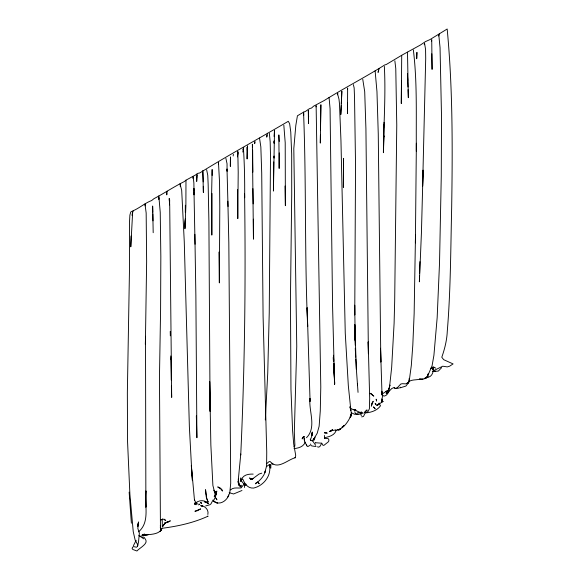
<?xml version="1.0" encoding="UTF-8"?>
<svg xmlns="http://www.w3.org/2000/svg" width="580" height="580" viewBox="0 0 580 580"><rect width="100%" height="100%" fill="white"/><g stroke="black" fill="none" stroke-linecap="round" stroke-linejoin="round"><path stroke-width="0.87" d="M432.622 371.142L442.75 366.212L447.296 366.901L449.587 366.197L453.089 363.921L443.693 359.687L441.793 357.229C444.722 348.928 446.89 340.221 447.282 331.26C450.682 290.297 450.667 249.146 451.661 208.075C452.588 148.371 452.813 88.501 447.173 29L429.918 39.614L425.437 41.608L420.427 45.008L402.114 55.035L386.208 64.539L384.808 64.909C365.081 77.321 343.933 88.182 324.191 100.536L313.606 106.154L311.525 108.04C308.357 108.337 306.762 111.44 303.673 112.1L303.673 115.326L303.587 113.368C306.37 184.338 304.514 255.49 307.668 326.482L307.139 307.719L310.075 401.447L309.945 398.431C308.596 411.032 316.926 427.474 306.472 437.733M212.128 175.465L212.135 169.505L211.635 192.879L211.831 235.088L211.99 193.444M185.31 212.454L185.346 205.248M169.577 204.015L169.614 199.81L169.606 204.899L169.229 198.483L169.715 205.697L171.68 397.394L171.397 386.149M273.738 161.936L273.419 191.059L274.514 130.355L274.05 136.409M315.708 443.084L315.368 442.707L321.733 443.214L323.024 445.367L323.995 445.28L328.178 441.96L328.838 440.938L328.817 439.575L328.106 438.56L324.438 438.378L324.459 435.471M383.532 144.094L383.46 152.692L383.873 135.771L383.395 152.468C383.663 123.808 385.874 95.019 384.344 66.403M415.498 234.929L414.142 313.7L412.815 345.093L411.314 365.494L409.313 380.233L408.516 382.713L405.935 386.048L400.062 387.868M320.392 135.14L320.305 143.079L320.899 104.719L320.45 129.847M383.866 136.786L384.018 122.351M227.07 171.404L227.041 163.741L225.881 158.347M252.865 172.122L252.641 150.097M279.263 152.91L279.154 168.425L278.857 134.901L279.255 141.462M415.389 242.853L416.375 143.238L416.375 151.424C415.911 117.668 417.47 83.389 413.359 49.938M247.276 147.255L247.087 158.84L247.276 147.255L247.276 150.314M185.237 220.56L185.129 226.86L185.361 218.834L184.933 228.752L185.883 206.088L185.977 180.17L195.714 174.87L197.345 173.485L199.774 172.941C228.593 154.94 258.883 138.663 288.267 121.3L289.637 123.707L290.761 131.943L291.689 154.084L291.718 194.46L290.45 298.867L290.964 389.361L292.567 430.295L293.712 444.062L295.684 455.199L295.459 457.685C288.398 459.295 278.937 468.995 271.955 463.217L272.933 464.196L270.012 461.47L269.019 461.665L266.648 463.666M419.572 276.022L419.376 281.829L421.421 233.008L423.088 170.215M419.63 273.325L419.891 261.645M131.051 236.031L130.79 246.841L132.639 212.396L132.479 212.824L133.306 210.692C139.729 207.887 145.21 202.884 151.699 200.513L153.939 198.686C164.133 193.307 174.08 186.651 184.36 181.533L185.977 180.17M341.286 105.437L340.808 114.535L341.859 91.219L341.337 103.74M423.081 170.244L422.632 186.18L425.705 58.566L425.568 49.372L424.647 43.826M218.508 162.697L218.457 164.14L218.573 162.342M324.438 438.378L324.459 437.777C329.041 436.646 334.334 435.638 336.197 430.483M274.036 143.427L274.13 140.918L274.057 142.724M433.376 369.641L433.441 368.133L433.129 369.946L433.731 367.597L432.941 369.562L433.514 368.728M180.242 186.506L180.322 184.86M240.736 454.901C244.789 368.01 245.811 280.966 244.579 193.995L244.651 197.758C244.818 181.214 244.492 164.546 243.426 148.11L242.802 152.025M244.499 487.49L244.6 485.822M347.529 89.537L347.63 88.044L347.507 113.477L347.514 102.892M240.794 453.995L238.315 479.559L238.438 485.003L238.387 478.819L239.047 485.213L238.01 481.545L240.454 486.663L239.228 485.373L240.033 485.793M158.898 196.845L160.239 212.381L160.834 256.563L160.595 309.553L159.464 377.312L160.457 529.975L160.37 525.378L160.849 529.054L160.29 527.416M265.321 419.935L267.735 373.295L269.236 312.758L270.505 155.571L270.171 141.788L269.367 133.284M167.062 191.19L166.772 194.873L166.735 192.785M351.277 413.982C349.979 419.485 343.28 429.548 337.357 429.729M388.049 390.76L387.94 392.152L388.049 390.848M351.379 412.793L351.139 415.751L351.379 412.793L349.979 406.855M266.938 135.14L266.764 137.141L267.438 133.277M240.519 481.335L240.838 477.797M237.495 156.39L237.858 152.438L237.51 156.904L237.822 151.438L238.206 172.216L237.793 218.588L237.517 189.638M240.932 486.91L241.099 485.163L240.272 486.787M361.296 415.802L360.738 412.967M162.356 527.053L162.219 519.426L162.987 518.984L160.943 519.883L161.784 519.702M375.985 404.108L375.093 403.608L376.522 405.26L377.283 405.565L377.413 404.666M431.563 41.035L431.73 39.701L432.071 69.39L431.825 53.781M233.167 155.969L233.377 154.273M215.194 494.407L215.129 492.05L214.469 491.536L215.376 493.058L214.404 491.405L214.875 493.065L212.896 485.503L210.859 445.02L209.677 381.553L210.09 411.445L208.901 221.364L208.155 184.266L207.756 175.232L206.632 169.751M216.42 492.826L216.587 491.717L216.594 494.174M132.001 215.426L132.305 213.483M337.524 94.707L337.77 93.249L337.335 94.765M428.033 374.782L428.192 373.825L427.772 375.724L432.071 365.777L433.912 355.359L437.168 317.63L439.524 263.001L441.271 175.979L441.503 115.775L440.046 47.633L438.806 35.003M311.902 433.862L312.257 431.984L311.996 435.435L310.394 439.988L310.728 440.278L310.43 439.727M247.261 147.878L247.624 145.783M377.283 405.565L379.153 403.027M315.962 106.916L316.194 105.647M424.263 44.725L424.524 43.282M350.929 416.085L351.393 414.526L350.458 417.23L350.864 414.693M381.698 394.538L383.96 396.147L385.91 395.48L387.701 393.704L388.962 390.76L387.73 392.667L391.768 388.535L393.653 387.686L395.748 388.419L397.097 387.984L400.773 384.047C403.151 382.916 406.225 385.069 408.248 382.648L406.522 383.474L407.66 383.278L409.023 381.553L409.161 378.515M381.749 401.44L382.032 400.07L381.625 401.947M142.412 537.065L143.557 537.095L144.543 537.856L145.957 540.299C147.596 544.163 138.997 548.412 136.938 551L132.936 549.521L132.124 548.644L132.443 547.404L133.516 546.57L136.445 547.237L137.482 546.425L137.793 544.983L135.111 539.893L133.24 531.672L129.891 494.262L127.542 441.271L127.353 392.783L129.441 271.715L129.507 221.973L129.898 215.122L130.739 211.99L133.306 210.692M360.68 413.475L360.905 412.452M133.415 545.693L136.148 540.306M137.482 546.425L138.504 542.111L139.367 533.063L137.837 528.423L138.468 521.935L137.801 526.401L138.192 523.878L137.692 525.204M378.58 70.216L378.066 72.398L379.204 68.447M253.17 474.099C248.53 473.94 242.846 474.73 241.374 480.059L241.657 481.291L243.825 483.923M192.777 178.278L193.191 176.835L193.887 183.149L194.061 194.88L194.017 192.495M145.051 205.878L145.464 204.486M311.692 434.942L312.091 433.601L311.75 435.326L311.96 433.536L311.996 435.435M438.712 36.011L439.466 33.48M433.079 371.461C432.644 374.412 430.157 377.877 426.815 377.101M350.603 416.099L350.973 414.917M409.023 381.075L408.516 382.713L408.878 381.553M381.625 400.961L382.459 396.705L381.778 391.174L381.995 393.82L380.538 348.239L380.828 362.072L378.262 133.958L376.964 91.633L375.122 70.832M243.317 148.813L243.093 149.495L243.796 147.574M161.972 528.634C158.905 535.086 149.473 534.144 143.477 535.224L142.26 534.441M161.167 530.163L161.544 529.018L160.95 530.57L161.167 530.163L159.826 531.57L160.718 530.635M213.404 500.975L215.035 501.954L213.404 500.975L215.63 496.654L215.571 496.139L214.506 495.936L216.086 495.262M313.628 438.603L312.721 440.814L317.195 433.274L319.13 426.249L320.276 411.002L320.784 387.048L316.136 106.01M137.743 525.161L138.337 523.762L137.75 525.016M315.027 437.102L314.338 440.002M387.868 391.116L386.708 393.668L389.528 387.164L391.659 367.474L394.103 323.277L394.683 301.027L396.763 125.055L395.77 68.447L394.857 60.813M350.023 417.136L351.125 415.026M214.752 501.932C220.342 505.31 226.903 500.511 228.825 495.052M227.759 497.002L229.767 492.913L230.71 483.292L228.825 242.701L227.86 201.195M321.733 443.214L319.906 446.47L318.782 447.137L317.434 446.854M441.619 367.669L438.321 371.084L432.687 371.483M305.254 442.076C303.514 446.796 298.562 448.159 294.031 448.608M432.941 369.562L433.543 368.662M270.461 465.457L270.867 464.421L270.802 468.227L269.613 466.349L269.316 464.638L266.314 466.683M387.128 392.508L387.512 391.942L386.164 393.653L388.136 391.022M256.309 482.632L255.454 483.85C259.992 480.501 264.233 476.187 265.604 470.525L264.857 472.366L266.597 465.936L266.742 452.052L263.088 316.361L261.718 172.963L260.84 146.899L259.514 138.033M213.048 499.953L211.026 503.81L209.88 504.745L205.704 505.927M246.152 484.184L244.658 485.474L244.738 483.292L241.041 487.932C237.481 488.36 233.305 486.983 230.528 489.962M409.023 381.553L407.66 383.278L406.377 383.489M309.655 445.251L308.734 446.194L307.335 446.491L306.32 444.345L306.617 445.752M199.172 504.52L199.621 504.085L198.585 504.926M138.511 531.824C150.546 521.978 144.13 504.005 145.935 490.912L145.885 507.21L145.507 336.298L145.377 344.389L146.638 261.631L146.167 213.005L144.978 203.986M364.153 412.568L366.299 410.589M378.059 404.956L379.081 404.035M366.741 412.598L368.184 411.336L369.395 408.755L369.677 398.322L368.191 341.867L368.394 353.749L365.922 128.825L364.704 91.662L362.754 79.272M342.127 427.177L343.983 425.633L342.033 427.279M399.932 387.505L400.388 387.172M144.405 533.948L141.375 536.109L140.316 536.225M169.143 521.63L170.36 520.797L164.85 523.211L162.951 526.169L165.22 522.682L164.85 523.211L169.287 521.398L166.243 522.428L167.895 522.123M332.442 429.903L329.918 431.607L332.507 429.867M303.673 112.1L297.424 115.79L295.807 125.476L293.806 148.661L296.75 346.419L294.321 432.223L294.879 444.983L294.749 446.281L294.002 446.774M241.976 490.491L233.573 493.979L229.194 492.696M253.38 478.457L251.191 479.319L249.69 478.029L251.191 479.319L252.046 479.232L253.025 478.58L251.191 479.319L250.517 478.834L252.046 479.232L259.057 474.041L261.747 473.171M195.634 502.896C199.527 499.866 204.972 499.728 208.394 503.745L205.161 501.7L207.952 502.875L204.305 501.874M338.72 429.787L339.648 429.722L337.647 429.476L338.72 429.787L339.981 429.07L337.879 430.063L335.414 430.048M332.383 429.86L329.302 431.578L331.224 430.664L330.854 430.824L335.262 430.019M355.149 410.473L354.598 410.771L355.83 410.328M241.599 479.196L242.882 479.305C244.774 483.872 247.856 488.498 253.547 488.077C263.755 485.757 271.998 475.259 269.316 464.638M385.403 391.587L387.15 391.529L385.403 391.587L386.969 390.935L381.749 394.291M195.453 502.911L196.859 502.323M422.979 379.233C412.887 378.936 427.474 379.893 427.032 377.123L424.364 378.53L428.286 376.797M381.401 402.041L383.199 401.418L380.016 403.419L379.552 404.202L380.524 405.768C377.268 410.517 371.055 412.568 365.494 412.88M420.123 379.095C416.621 380.154 413.025 379.443 409.632 381.082M356.287 413.932L354.641 414.316L351.255 412.706M214.426 491.782L216.985 491.188M214.18 496.632L215.622 496.364M194.43 504.005L197.939 503.824M367.256 410.096L366.06 410.277L366.988 410.401M214.955 494.515L216.536 494.32M432.528 371.606L435.674 371.265L432.593 371.461M360.238 414.149L356.04 414.309M162.385 528.257C177.987 526.227 193.836 522.776 208.126 516.127L207.676 516.142M361.739 416.904L363.537 416.404L365.11 412.946L367.089 412.126L364.885 412.199M395.966 388.266L399.113 388.114M430.998 368.148L432.462 368.119L430.991 368.271L433.238 366.792L435.711 368.162M294.792 457.678L295.459 457.685M324.713 432.557L327.069 433.101L324.713 432.557L325.075 433.68M354.474 409.755L355.815 409.929L353.43 409.763L350.69 408.407M357.621 412.598L363.152 413.279M316.086 446.571L311.859 445.94L310.815 445.389L310.648 443.976M201.158 505.912L202.688 506.166L201.108 505.898M244.854 484.945L245.833 485.141M163.828 519.549L165.771 520.441L164.031 519.136M426.634 376.659L427.728 377.051M138.867 535.521L143.768 538.827M200.607 505.282C205.008 506.137 208.967 509.566 207.865 514.475M356.845 413.707L358.077 414.221M353.807 409.668L360.39 412.547L361.797 412.308L360.905 412.315L362.152 412.815L361.057 411.996M195.511 504.194L194.626 503.81L196.018 504.73L195.228 503.976M220.799 488.316L217.725 486.896L221.219 489.361L222.474 491.05L221.596 488.976M194.46 502.954L195.779 503.795M142.687 534.716L143.477 535.224L148.059 534.673L143.477 535.224L142.252 534.361M394.168 387.665L394.799 388.187M257.738 482.4L259.238 483.727L257.447 481.871M381.799 398.997L382.619 399.953M214.469 491.536L215.028 492.21M315.708 445.389L312.895 441.228L310.416 439.988L310.278 439.118M214.506 495.936L216.92 499.844L216.173 498.3M213.737 490.18L214.658 491.971L214.404 491.405M196.424 503.817L194.546 500.076L194.655 500.54M306.421 444.838L304.442 441.3L304.203 437.755L304.42 440.365L304.312 438.995M353.365 84.593L354.155 87.972L354.518 96.998L355.54 165.003L354.743 314.998L354.692 305.196L355.344 345.383L354.786 324.51L356.345 368.916L358.041 392.385M337.56 93.808L339.01 99.296L339.488 103.885L340.96 140.701L345.26 333.188L348.326 385.693L350.871 410.401L349.986 406.892M179.981 183.758L181.692 190.363L184.266 241.708L189.37 426.793L191.828 472.78L192.422 480.689L191.32 465.501L194.518 500.613M355.308 413.613L354.895 411.807M283.83 125.178L285.208 142.767L285.375 205.69L285.063 186.02M206.284 495.951L206.712 498.104M206.785 498.466L208.169 502.106L206.407 497.828L205.537 489.694L206.175 495.059M329.07 97.382L330.071 108.779L332.572 306.095L334.609 384.54L333.775 363.232M240.975 481.327L240.599 479.036L240.809 480.392M218.508 163.11L219.552 182.606L219.791 206.835L219.349 282.924L218.943 252.068M131.385 523.203L129.151 492.144M158.637 197.562L158.847 199.332L158.753 195.953M357.381 383.568L357.49 384.997M333.848 368.815L334.696 383.634L333.805 363.283M308.364 110.599L308.466 123.634L308.364 110.599L308.618 116.805L308.4 111.382M333.217 357.476L333.413 360.97M355.707 357.222L355.257 348.268M355.808 359.02L356.381 369.532M252.554 147.625L252.365 144.195L253.445 239.156L253.366 219.16M401.715 55.39L401.295 103.508L401.447 81.838M407.443 73.769L407.74 80.417M354.902 340.271L354.677 334.044M333.688 360.601L333.464 355.236L333.703 361.456M407.435 73.877L407.943 87.014M202.811 170.52L203.377 192.451L203.297 186.296M202.855 171.789L203.239 181.903M408.045 89.69L408.342 97.708L407.493 52.171M228.027 206.524L227.005 168.983L227.019 170.571M196.337 415.911L196.903 437.733L195.873 295.503L194.873 234.284M170.23 331.397L170.332 335.834M170.803 355.939L170.882 359.303M152.779 212.179L152.641 206.009L152.997 220.864M152.823 213.94L153.192 232.71M193.988 190.9L193.938 188.507L195.025 244.267M170.817 358.056L171.238 380.096M252.916 188.652L253.17 203.892M401.44 81.062L401.541 88.117L401.476 81.084M383.67 124.62L383.67 128.071M343.411 176.276L343.382 187.412L343.577 158.34L343.411 176.276M230.441 157.078L230.34 166.286L230.441 157.078M274.072 156.165L274.05 157.919L274.072 156.165M196.787 177.676L196.685 181.431L197.091 174.573L196.787 177.676M416.73 57.514L416.686 58.739L416.926 52.345L416.73 57.514M254.685 143.231L254.635 143.673L254.946 141.621L254.685 143.231M371.954 403.281L371.345 406.159L373.201 401.273L371.954 403.281M389.876 385.192L388.999 389.231L387.745 391.565L388.999 389.231L389.876 385.192M302.419 438.277L302.122 438.9L303.296 436.943L302.419 438.277L304.174 436.508L302.419 438.277M200.542 508.957L197.425 510.704L194.909 511.292L200.542 508.957M340.525 429.243L338.735 429.816L340.525 429.243M217.282 503.056L216.006 502.352L217.282 503.056M201.419 503.063L200.383 502.657L201.746 503.288L201.419 503.063M371.2 393.892L370.134 393.276L373.817 396.14L371.2 393.892M375.064 408.791L373.622 407L375.064 408.791M376.514 399.896L376.123 399.207L376.55 401.084L376.514 399.896"/></g></svg>
